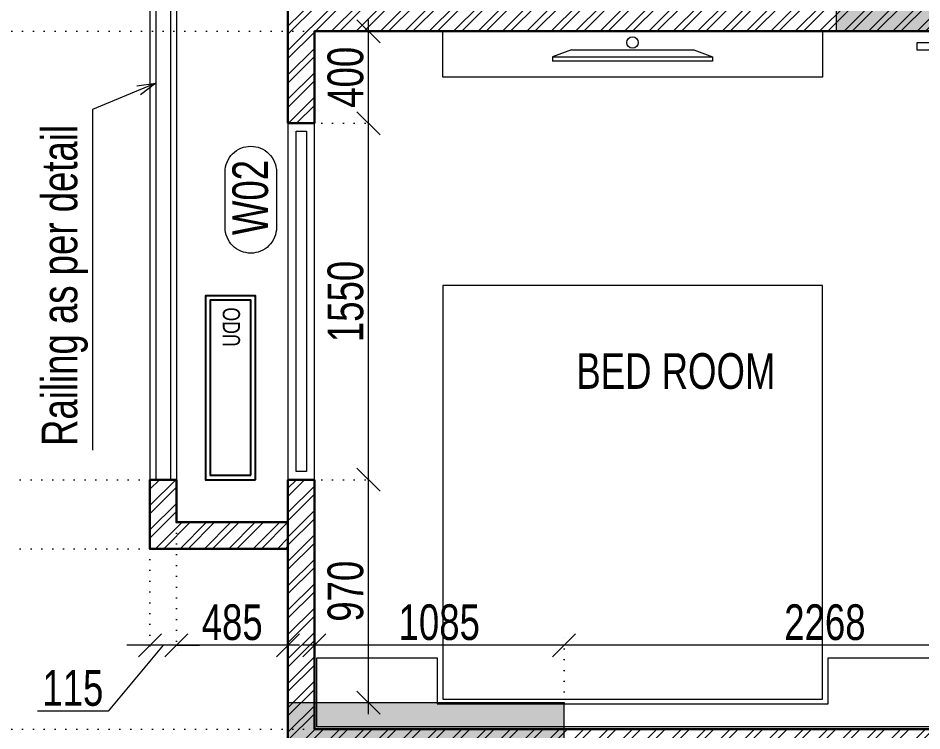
# Model space of a CAD drawing. Header units: inches. Extents: x 785882 to 928568, y 496782 to 576896.
# Drawn here: x 825136 to 829065, y 555958 to 559058 of the extents above; entities that cross this region are included whole.
import ezdxf
from ezdxf.enums import TextEntityAlignment as Align

# ---------------------------------------------------------------- set-up
doc = ezdxf.new("R2010")
doc.units = ezdxf.units.IN
doc.header["$LTSCALE"] = 750
doc.header["$MEASUREMENT"] = 0
doc.linetypes.add('DOT', pattern=[0.25, 0, -0.25])
doc.linetypes.add('HIDDEN', pattern=[0.375, 0.25, -0.125])
for name, color, linetype, lineweight in [('COLUMN', 5, 'Continuous', 13), ('DIMENSION WORKING-MSA', 222, 'Continuous', 13), ('DOOR-MSA', 50, 'Continuous', 13), ('ELE-01-MSA', 7, 'Continuous', 30), ('ELE-03-MSA', 145, 'Continuous', 18), ('FURNITURE-MSA', 251, 'Continuous', 5), ('TEXT DETAIL-MSA', 212, 'Continuous', 13), ('TEXT ROOM NAME-MSA', 210, 'Continuous', 13), ('WALL HATCH-MSA', 251, 'Continuous', 9), ('WALL-MSA', 32, 'Continuous', 30), ('WINDOE NO-MAS', 4, 'Continuous', 9), ('WINDOW-MSA', 50, 'Continuous', 13)]:
    doc.layers.add(name, color=color, linetype=linetype, lineweight=lineweight)
doc.layers.add('ELE-02-MSA', color=4, linetype='Continuous')
doc.layers.add('R.C.C HATCH-MSA', color=250, linetype='Continuous')
doc.styles.add('125', font='swisscl.ttf', dxfattribs={"height": 125})
doc.styles.add('AR', font='swisscl.ttf')
doc.styles.add('ARIAL', font='swisscl.ttf', dxfattribs={"height": 360})
doc.styles.add('Arial Narrow', font='swisscl.ttf', dxfattribs={"height": 150})
doc.styles.add('Arial-Reg+0.8Sc', font='swisscl.ttf')
doc.styles.add('MtXpl_Swis721_LtCn_B', font='swisscl.ttf')
doc.dimstyles.new('100 K.T', dxfattribs={"dimtxt": 360, "dimasz": 80, "dimexe": 0.18, "dimexo": 0.0625, "dimgap": 1, "dimtad": 1, "dimdec": 0, "dimzin": 0, "dimdsep": 46, "dimtxsty": 'ARIAL', "dimblk": 'DOT', "dimcen": 0.09, "dimse1": 1, "dimse2": 1, "dimclrd": 50, "dimclrt": 256, "dimadec": 0, "dimazin": 0, "dimtfac": 1, "dimtdec": 0, "dimtofl": 0, "dimtmove": 1, "dimatfit": 0, "dimfxl": 1, "dimtolj": 1, "dimtzin": 0, "dimlwd": -1, "dimarcsym": 0})
doc.dimstyles.new('WORKING DIM', dxfattribs={"dimtxt": 155, "dimasz": 100, "dimexe": 50, "dimexo": 0, "dimgap": 20, "dimtad": 1, "dimdec": 0, "dimzin": 0, "dimdsep": 46, "dimtxsty": 'AR', "dimblk": 'OBLIQUE', "dimcen": 0.09, "dimdle": 50, "dimclrd": 256, "dimclre": 250, "dimclrt": 256, "dimadec": 0, "dimazin": 0, "dimtfac": 1, "dimtdec": 0, "dimtofl": 0, "dimtmove": 1, "dimatfit": 0, "dimfxl": 1, "dimtolj": 1, "dimtzin": 0, "dimlwd": -1, "dimlwe": -1, "dimarcsym": 0})

# ---------------------------------------------------------------- blocks, each defined once
blk = doc.blocks.new('BLOCK-G & H TYPICAL COLOUMN')
at = {"layer": 'R.C.C HATCH-MSA'}
h = blk.add_hatch(color=256, dxfattribs=at)
h.dxf.hatch_style = 1
h.paths.add_polyline_path([(172697.62, -104207.75), (172688.57, -104207.75), (172688.57, -104255), (172697.62, -104255)])
h.paths.add_polyline_path([(172327.12, -104207.75), (172336.18, -104207.75), (172336.18, -104255), (172327.12, -104255)])
h.paths.add_polyline_path([(172819.88, -104207.75), (172819.88, -104216.81), (172867.12, -104216.81), (172867.12, -104207.75)])
h.paths.add_polyline_path([(172204.87, -104207.75), (172204.87, -104216.81), (172157.62, -104216.81), (172157.62, -104207.75)])
h.paths.add_polyline_path([(172561.18, -104240.06), (172552.12, -104240.06), (172552.12, -104287.31), (172561.18, -104287.31)])
h.paths.add_polyline_path([(172463.57, -104240.06), (172472.62, -104240.06), (172472.62, -104287.31), (172463.57, -104287.31)])
h.paths.add_polyline_path([(172177.87, -104422.2), (172177.87, -104431.25), (172130.62, -104431.25), (172130.62, -104422.2)])
h.paths.add_polyline_path([(172894.12, -104422.2), (172894.12, -104431.25), (172846.88, -104431.25), (172846.88, -104422.2)])
h.paths.add_polyline_path([(172336.12, -104486.75), (172336.12, -104495.81), (172288.87, -104495.81), (172288.87, -104486.75)])
h.paths.add_polyline_path([(172202.62, -104543.75), (172202.62, -104552.81), (172155.37, -104552.81), (172155.37, -104543.75)])
h.paths.add_polyline_path([(172822.13, -104543.75), (172822.13, -104552.81), (172869.37, -104552.81), (172869.37, -104543.75)])
h.paths.add_polyline_path([(172516.9, -104495.81), (172507.85, -104495.81), (172507.85, -104448.56), (172516.9, -104448.56)])
h.paths.add_polyline_path([(172697.62, -104104.25), (172688.57, -104104.25), (172688.57, -104057.01), (172697.62, -104057.01)])
h.paths.add_polyline_path([(172327.12, -104104.25), (172336.18, -104104.25), (172336.18, -104057.01), (172327.12, -104057.01)])
h.paths.add_polyline_path([(172819.88, -104104.25), (172819.88, -104095.2), (172867.12, -104095.2), (172867.12, -104104.25)])
h.paths.add_polyline_path([(172204.87, -104104.25), (172204.87, -104095.2), (172157.62, -104095.2), (172157.62, -104104.25)])
h.paths.add_polyline_path([(172561.18, -104071.94), (172552.12, -104071.94), (172552.12, -104024.7), (172561.18, -104024.7)])
h.paths.add_polyline_path([(172463.57, -104071.94), (172472.62, -104071.94), (172472.62, -104024.7), (172463.57, -104024.7)])
h.paths.add_polyline_path([(172177.87, -103889.81), (172177.87, -103880.75), (172130.62, -103880.75), (172130.62, -103889.81)])
h.paths.add_polyline_path([(172894.12, -103889.81), (172894.12, -103880.75), (172846.88, -103880.75), (172846.88, -103889.81)])
h.paths.add_polyline_path([(172336.12, -103825.25), (172336.12, -103816.2), (172288.87, -103816.2), (172288.87, -103825.25)])
h.paths.add_polyline_path([(172202.62, -103768.25), (172202.62, -103759.2), (172155.37, -103759.2), (172155.37, -103768.25)])
h.paths.add_polyline_path([(172822.13, -103768.25), (172822.13, -103759.2), (172869.37, -103759.2), (172869.37, -103768.25)])
h.paths.add_polyline_path([(172516.9, -103816.2), (172507.85, -103816.2), (172507.85, -103863.44), (172516.9, -103863.44)])
h.paths.add_polyline_path([(172548.37, -103699.31), (172548.37, -103690.25), (172595.62, -103690.25), (172595.62, -103699.31)])
h.paths.add_polyline_path([(172476.37, -103699.31), (172476.37, -103690.25), (172429.13, -103690.25), (172429.13, -103699.31)])
h.paths.add_polyline_path([(172726.82, -103612.31), (172726.82, -103603.25), (172774.06, -103603.25), (172774.06, -103612.31)])
h.paths.add_polyline_path([(172297.93, -103612.31), (172297.93, -103603.25), (172250.69, -103603.25), (172250.69, -103612.31)])
h.paths.add_polyline_path([(172920.37, -103523.81), (172920.37, -103514.75), (172857.56, -103514.75), (172857.56, -103523.81)])
h.paths.add_polyline_path([(172104.37, -103523.81), (172104.37, -103514.75), (172167.19, -103514.75), (172167.19, -103523.81)])
h.paths.add_polyline_path([(172476.37, -103492.94), (172467.32, -103492.94), (172467.32, -103445.7), (172476.37, -103445.7)])
h.paths.add_polyline_path([(172548.37, -103492.94), (172557.43, -103492.94), (172557.43, -103445.7), (172548.37, -103445.7)])
h.paths.add_polyline_path([(172663.43, -103454.75), (172759.5, -103454.75), (172759.5, -103349.7), (172663.43, -103349.7), (172663.43, -103358.75), (172750.44, -103358.75), (172750.44, -103445.7), (172663.43, -103445.7)])
h.paths.add_polyline_path([(172361.32, -103454.75), (172265.25, -103454.75), (172265.25, -103349.7), (172361.32, -103349.7), (172361.32, -103358.75), (172274.31, -103358.75), (172274.31, -103445.7), (172361.32, -103445.7)])
h.paths.add_polyline_path([(172428.37, -103358.75), (172419.32, -103358.75), (172419.32, -103311.51), (172428.37, -103311.51)])
h.paths.add_polyline_path([(172428.37, -103132.74), (172419.32, -103132.74), (172419.32, -103179.99), (172428.37, -103179.99)])
h.paths.add_polyline_path([(172151.62, -103286.75), (172151.62, -103277.7), (172104.37, -103277.7), (172104.37, -103286.75)])
h.paths.add_polyline_path([(172245.43, -103162.74), (172245.43, -103153.68), (172198.19, -103153.68), (172198.19, -103162.74)])
h.paths.add_polyline_path([(172428.37, -103021.25), (172419.32, -103021.25), (172419.32, -103068.5), (172428.37, -103068.5)])
h.paths.add_polyline_path([(172245.43, -102997.25), (172236.37, -102997.25), (172236.37, -103044.5), (172245.43, -103044.5)])
h.paths.add_polyline_path([(172104.37, -102997.25), (172104.37, -103006.31), (172151.62, -103006.31), (172151.62, -102997.25)])
h.paths.add_polyline_path([(172596.37, -103358.75), (172605.43, -103358.75), (172605.43, -103311.51), (172596.37, -103311.51)])
h.paths.add_polyline_path([(172596.37, -103132.74), (172605.43, -103132.74), (172605.43, -103179.99), (172596.37, -103179.99)])
h.paths.add_polyline_path([(172873.13, -103286.75), (172873.13, -103277.7), (172920.37, -103277.7), (172920.37, -103286.75)])
h.paths.add_polyline_path([(172779.32, -103162.74), (172779.32, -103153.68), (172826.56, -103153.68), (172826.56, -103162.74)])
h.paths.add_polyline_path([(172596.37, -103021.25), (172605.43, -103021.25), (172605.43, -103068.5), (172596.37, -103068.5)])
h.paths.add_polyline_path([(172779.32, -102997.25), (172788.37, -102997.25), (172788.37, -103044.5), (172779.32, -103044.5)])
h.paths.add_polyline_path([(172920.37, -102997.25), (172920.37, -103006.31), (172873.13, -103006.31), (172873.13, -102997.25)])
h.paths.add_polyline_path([(172548.37, -104612.7), (172548.37, -104621.75), (172595.62, -104621.75), (172595.62, -104612.7)])
h.paths.add_polyline_path([(172476.37, -104612.7), (172476.37, -104621.75), (172429.13, -104621.75), (172429.13, -104612.7)])
h.paths.add_polyline_path([(172297.93, -104699.7), (172297.93, -104708.75), (172250.69, -104708.75), (172250.69, -104699.7)])
h.paths.add_polyline_path([(172104.37, -104788.2), (172104.37, -104797.25), (172167.19, -104797.25), (172167.19, -104788.2)])
h.paths.add_polyline_path([(172726.82, -104699.7), (172726.82, -104708.75), (172774.06, -104708.75), (172774.06, -104699.7)])
h.paths.add_polyline_path([(172920.37, -104788.2), (172920.37, -104797.25), (172857.56, -104797.25), (172857.56, -104788.2)])
h.paths.add_polyline_path([(172476.37, -104819.06), (172467.32, -104819.06), (172467.32, -104866.31), (172476.37, -104866.31)])
h.paths.add_polyline_path([(172548.37, -104819.06), (172557.43, -104819.06), (172557.43, -104866.31), (172548.37, -104866.31)])
h.paths.add_polyline_path([(172663.43, -104857.25), (172759.5, -104857.25), (172759.5, -104962.31), (172663.43, -104962.31), (172663.43, -104953.25), (172750.44, -104953.25), (172750.44, -104866.31), (172663.43, -104866.31)])
h.paths.add_polyline_path([(172361.32, -104857.25), (172265.25, -104857.25), (172265.25, -104962.31), (172361.32, -104962.31), (172361.32, -104953.25), (172274.31, -104953.25), (172274.31, -104866.31), (172361.32, -104866.31)])
h.paths.add_polyline_path([(172428.37, -104953.25), (172419.32, -104953.25), (172419.32, -105000.5), (172428.37, -105000.5)])
h.paths.add_polyline_path([(172428.37, -105178.31), (172419.32, -105178.31), (172419.32, -105131.06), (172428.37, -105131.06)])
h.paths.add_polyline_path([(172151.62, -105025.25), (172151.62, -105034.31), (172104.37, -105034.31), (172104.37, -105025.25)])
h.paths.add_polyline_path([(172245.43, -105072.5), (172236.37, -105072.5), (172236.37, -105025.25), (172245.43, -105025.25)])
h.paths.add_polyline_path([(172428.37, -105290.75), (172419.32, -105290.75), (172419.32, -105243.51), (172428.37, -105243.51)])
h.paths.add_polyline_path([(172245.43, -105314.75), (172236.37, -105314.75), (172236.37, -105267.51), (172245.43, -105267.51)])
h.paths.add_polyline_path([(172104.37, -105277.35), (172113.43, -105277.35), (172113.43, -105314.75), (172104.37, -105314.75)])
h.paths.add_polyline_path([(172596.37, -104953.25), (172605.43, -104953.25), (172605.43, -105000.5), (172596.37, -105000.5)])
h.paths.add_polyline_path([(172596.37, -105178.31), (172605.43, -105178.31), (172605.43, -105131.06), (172596.37, -105131.06)])
h.paths.add_polyline_path([(172873.13, -105025.25), (172873.13, -105034.31), (172920.37, -105034.31), (172920.37, -105025.25)])
h.paths.add_polyline_path([(172788.37, -105025.25), (172779.32, -105025.25), (172779.32, -105072.5), (172788.37, -105072.5)])
h.paths.add_polyline_path([(172596.37, -105290.75), (172605.43, -105290.75), (172605.43, -105243.51), (172596.37, -105243.51)])
h.paths.add_polyline_path([(172779.32, -105314.75), (172788.37, -105314.75), (172788.37, -105267.51), (172779.32, -105267.51)])
h.paths.add_polyline_path([(172911.32, -105314.75), (172920.37, -105314.75), (172920.37, -105277.35), (172911.32, -105277.35)])
h.paths.add_polyline_path([(172688.63, -104486.75), (172688.63, -104495.81), (172735.87, -104495.81), (172735.87, -104486.75)])
h.paths.add_polyline_path([(172688.63, -103825.25), (172688.63, -103816.2), (172735.87, -103816.2), (172735.87, -103825.25)])
at = {"layer": 'COLUMN'}
for points in [[(172245.43, -103162.74), (172245.43, -103153.68), (172198.19, -103153.68), (172198.19, -103162.74)], [(172151.62, -103286.75), (172151.62, -103277.7), (172104.37, -103277.7), (172104.37, -103286.75)]]:
    blk.add_lwpolyline(points, close=True, dxfattribs=at)
blk = doc.blocks.new('A$C16cd5f5f')
at = {"layer": 'WINDOW-MSA', "ltscale": 5000}
for points in [[(50, 50), (50, 850), (80, 850), (80, 50)], [(0, 0), (50, 0), (50, 115), (0, 115)], [(900, 0), (850, 0), (850, 115), (900, 115)]]:
    blk.add_lwpolyline(points, close=True, dxfattribs=at)
at = {"layer": 'WINDOW-MSA', "linetype": 'HIDDEN'}
for points in [[(50, 115), (850, 115)], [(50, 0), (850, 0)]]:
    blk.add_lwpolyline(points, dxfattribs=at)
blk = doc.blocks.new('A$Cbea8c011')
at = {"layer": 'ELE-02-MSA', "elevation": 0}
for points in [[(400, -108.3), (-400, -108.3), (-400, 108.3), (400, 108.3)], [(380, -88.3), (-380, -88.3), (-380, 88.3), (380, 88.3)]]:
    blk.add_lwpolyline(points, close=True, dxfattribs=at)
at = {"layer": 'TEXT DETAIL-MSA', "style": 'Arial Narrow'}
blk.add_text('ODU', height=75, dxfattribs=at).set_placement((-349.2, -41.5, 0))
blk = doc.blocks.new('Win-Tag-03')
blk.add_lwpolyline([(-130, 120), (130, 120, -0.414214), (250, 0), (250, 0, -0.414214), (130, -120), (-130, -120, -0.414214), (-250, 0), (-250, 0, -0.414214)], format="xyb", close=True)
blk = doc.blocks.new('_Oblique')
at = {"color": 0, "linetype": 'ByBlock', "lineweight": -2}
blk.add_line((-0.5, -0.5), (0.5, 0.5), dxfattribs=at)
blk = doc.blocks.new('*D226')
at = {"layer": 'Defpoints', "color": 0, "ltscale": 0.25, "transparency": 16777216}
for p in [(824809.5, 556750.7), (825709.5, 556750.7), (826309.5, 555850.7)]:
    blk.add_point(p, dxfattribs=at)
at = {"layer": 'DIMENSION WORKING-MSA', "ltscale": 0.25, "transparency": 16777216}
blk.add_line((824809.5, 555800.7), (824809.5, 556800.7), dxfattribs=at)
at = {"layer": 'DIMENSION WORKING-MSA', "color": 250, "linetype": 'DOT', "ltscale": 0.25, "transparency": 16777216}
for p, q in [((825709.5, 556750.7), (824759.5, 556750.7)), ((826309.5, 555850.7), (824759.5, 555850.7))]:
    blk.add_line(p, q, dxfattribs=at)
at = {"layer": 'DIMENSION WORKING-MSA', "ltscale": 0.25, "transparency": 16777216, "xscale": 100, "yscale": 100, "zscale": 100}
for p, rotation in [((824809.5, 556750.7), 90), ((824809.5, 555850.7), 270)]:
    blk.add_blockref('_Oblique', p, dxfattribs=dict(at, rotation=rotation))
at = {"layer": 'DIMENSION WORKING-MSA', "ltscale": 0.25, "transparency": 16777216, "insert": (824710.1, 556300.7), "char_height": 155, "attachment_point": 5, "rotation": 90, "style": 'AR'}
blk.add_mtext('\\A1;900', dxfattribs=at)
blk = doc.blocks.new('*D227')
at = {"layer": 'Defpoints', "color": 0, "ltscale": 0.25, "transparency": 16777216}
for p in [(824809.5, 557050.7), (825709.5, 557050.7), (825709.5, 556750.7)]:
    blk.add_point(p, dxfattribs=at)
at = {"layer": 'DIMENSION WORKING-MSA', "ltscale": 0.25, "transparency": 16777216}
blk.add_line((824809.5, 556700.7), (824809.5, 557100.7), dxfattribs=at)
at = {"layer": 'DIMENSION WORKING-MSA', "color": 250, "linetype": 'DOT', "ltscale": 0.25, "transparency": 16777216}
for p, q in [((825709.5, 557050.7), (824759.5, 557050.7)), ((825709.5, 556750.7), (824759.5, 556750.7))]:
    blk.add_line(p, q, dxfattribs=at)
at = {"layer": 'DIMENSION WORKING-MSA', "ltscale": 0.25, "transparency": 16777216, "xscale": 100, "yscale": 100, "zscale": 100}
for p, rotation in [((824809.5, 557050.7), 90), ((824809.5, 556750.7), 270)]:
    blk.add_blockref('_Oblique', p, dxfattribs=dict(at, rotation=rotation))
at = {"layer": 'DIMENSION WORKING-MSA', "ltscale": 0.25, "transparency": 16777216, "insert": (824710, 556900.7), "char_height": 155, "attachment_point": 5, "rotation": 90, "style": 'AR'}
blk.add_mtext('\\A1;300', dxfattribs=at)
blk = doc.blocks.new('*D228')
at = {"layer": 'Defpoints', "color": 0, "ltscale": 0.25, "transparency": 16777216}
for p in [(824809.5, 562004), (825709.5, 562004), (825709.5, 557050.7)]:
    blk.add_point(p, dxfattribs=at)
at = {"layer": 'DIMENSION WORKING-MSA', "ltscale": 0.25, "transparency": 16777216}
blk.add_line((824809.5, 557000.7), (824809.5, 562054), dxfattribs=at)
at = {"layer": 'DIMENSION WORKING-MSA', "color": 250, "linetype": 'DOT', "ltscale": 0.25, "transparency": 16777216}
for p, q in [((825709.5, 562004), (824759.5, 562004)), ((825709.5, 557050.7), (824759.5, 557050.7))]:
    blk.add_line(p, q, dxfattribs=at)
at = {"layer": 'DIMENSION WORKING-MSA', "ltscale": 0.25, "transparency": 16777216, "xscale": 100, "yscale": 100, "zscale": 100}
for p, rotation in [((824809.5, 562004), 90), ((824809.5, 557050.7), 270)]:
    blk.add_blockref('_Oblique', p, dxfattribs=dict(at, rotation=rotation))
at = {"layer": 'DIMENSION WORKING-MSA', "ltscale": 0.25, "transparency": 16777216, "insert": (824710, 559527.3), "char_height": 155, "attachment_point": 5, "rotation": 90, "style": 'AR'}
blk.add_mtext('\\A1;4953', dxfattribs=at)
blk = doc.blocks.new('*D273')
at = {"layer": 'Defpoints', "color": 0, "ltscale": 0.25, "transparency": 16777216}
for p in [(824159.5, 555965.7), (826424.5, 555965.7), (826309.5, 555850.7)]:
    blk.add_point(p, dxfattribs=at)
at = {"layer": 'DIMENSION WORKING-MSA', "ltscale": 0.25, "transparency": 16777216}
for p, q in [((824000.4, 555955.9), (824000.4, 556262.7)), ((824159.5, 555965.7), (824159.5, 556065.7)), ((824159.5, 555850.7), (824159.5, 555965.7)), ((824159.5, 555908.2), (824000.4, 555955.9)), ((824159.5, 555850.7), (824159.5, 555750.7))]:
    blk.add_line(p, q, dxfattribs=at)
at = {"layer": 'DIMENSION WORKING-MSA', "color": 250, "linetype": 'DOT', "ltscale": 0.25, "transparency": 16777216}
for p, q in [((826424.5, 555965.7), (824109.5, 555965.7)), ((826309.5, 555850.7), (824109.5, 555850.7))]:
    blk.add_line(p, q, dxfattribs=at)
at = {"layer": 'DIMENSION WORKING-MSA', "ltscale": 0.25, "transparency": 16777216, "xscale": 100, "yscale": 100, "zscale": 100}
for p, rotation in [((824159.5, 555965.7), 270), ((824159.5, 555850.7), 90)]:
    blk.add_blockref('_Oblique', p, dxfattribs=dict(at, rotation=rotation))
at = {"layer": 'DIMENSION WORKING-MSA', "ltscale": 0.25, "transparency": 16777216, "insert": (823901.3, 556109.3), "char_height": 155, "attachment_point": 5, "rotation": 90, "style": 'AR'}
blk.add_mtext('\\A1;115', dxfattribs=at)
blk = doc.blocks.new('*D274')
at = {"layer": 'Defpoints', "color": 0, "ltscale": 0.25, "transparency": 16777216}
for p in [(824159.5, 559000.7), (826424.5, 559000.7), (826424.5, 555965.7)]:
    blk.add_point(p, dxfattribs=at)
at = {"layer": 'DIMENSION WORKING-MSA', "ltscale": 0.25, "transparency": 16777216}
blk.add_line((824159.5, 555915.7), (824159.5, 559050.7), dxfattribs=at)
at = {"layer": 'DIMENSION WORKING-MSA', "color": 250, "linetype": 'DOT', "ltscale": 0.25, "transparency": 16777216}
for p, q in [((826424.5, 559000.7), (824109.5, 559000.7)), ((826424.5, 555965.7), (824109.5, 555965.7))]:
    blk.add_line(p, q, dxfattribs=at)
at = {"layer": 'DIMENSION WORKING-MSA', "ltscale": 0.25, "transparency": 16777216, "xscale": 100, "yscale": 100, "zscale": 100}
for p, rotation in [((824159.5, 559000.7), 90), ((824159.5, 555965.7), 270)]:
    blk.add_blockref('_Oblique', p, dxfattribs=dict(at, rotation=rotation))
at = {"layer": 'DIMENSION WORKING-MSA', "ltscale": 0.25, "transparency": 16777216, "insert": (824060, 557483.2), "char_height": 155, "attachment_point": 5, "rotation": 90, "style": 'AR'}
blk.add_mtext('\\A1;3035', dxfattribs=at)
blk = doc.blocks.new('*D275')
at = {"layer": 'Defpoints', "color": 0, "ltscale": 0.25, "transparency": 16777216}
for p in [(824159.5, 559115.7), (826424.5, 559115.7), (826424.5, 559000.7)]:
    blk.add_point(p, dxfattribs=at)
at = {"layer": 'DIMENSION WORKING-MSA', "ltscale": 0.25, "transparency": 16777216}
for p, q in [((824000.4, 559105.9), (824000.4, 559412.7)), ((824159.5, 559115.7), (824159.5, 559215.7)), ((824159.5, 559000.7), (824159.5, 559115.7)), ((824159.5, 559058.2), (824000.4, 559105.9)), ((824159.5, 559000.7), (824159.5, 558900.7))]:
    blk.add_line(p, q, dxfattribs=at)
at = {"layer": 'DIMENSION WORKING-MSA', "color": 250, "linetype": 'DOT', "ltscale": 0.25, "transparency": 16777216}
for p, q in [((826424.5, 559115.7), (824109.5, 559115.7)), ((826424.5, 559000.7), (824109.5, 559000.7))]:
    blk.add_line(p, q, dxfattribs=at)
at = {"layer": 'DIMENSION WORKING-MSA', "ltscale": 0.25, "transparency": 16777216, "xscale": 100, "yscale": 100, "zscale": 100}
for p, rotation in [((824159.5, 559115.7), 270), ((824159.5, 559000.7), 90)]:
    blk.add_blockref('_Oblique', p, dxfattribs=dict(at, rotation=rotation))
at = {"layer": 'DIMENSION WORKING-MSA', "ltscale": 0.25, "transparency": 16777216, "insert": (823901.3, 559259.3), "char_height": 155, "attachment_point": 5, "rotation": 90, "style": 'AR'}
blk.add_mtext('\\A1;115', dxfattribs=at)
blk = doc.blocks.new('*D278')
at = {"layer": 'Defpoints', "color": 0, "ltscale": 0.25, "transparency": 16777216}
for p in [(823509.5, 563204), (826309.5, 563204), (826309.5, 504339.5)]:
    blk.add_point(p, dxfattribs=at)
at = {"layer": 'DIMENSION WORKING-MSA', "ltscale": 0.25, "transparency": 16777216}
blk.add_line((823509.5, 504289.5), (823509.5, 563254), dxfattribs=at)
at = {"layer": 'DIMENSION WORKING-MSA', "color": 250, "linetype": 'DOT', "ltscale": 0.25, "transparency": 16777216}
for p, q in [((826309.5, 563204), (823459.5, 563204)), ((826309.5, 504339.5), (823459.5, 504339.5))]:
    blk.add_line(p, q, dxfattribs=at)
at = {"layer": 'DIMENSION WORKING-MSA', "ltscale": 0.25, "transparency": 16777216, "xscale": 100, "yscale": 100, "zscale": 100}
for p, rotation in [((823509.5, 563204), 90), ((823509.5, 504339.5), 270)]:
    blk.add_blockref('_Oblique', p, dxfattribs=dict(at, rotation=rotation))
at = {"layer": 'DIMENSION WORKING-MSA', "ltscale": 0.25, "transparency": 16777216, "insert": (823410.1, 533771.7), "char_height": 155, "attachment_point": 5, "rotation": 90, "style": 'AR'}
blk.add_mtext('\\A1;58865', dxfattribs=at)
blk = doc.blocks.new('*D287')
at = {"layer": 'Defpoints', "color": 0, "ltscale": 0.25, "transparency": 16777216}
for p in [(826409.5, 557050.7), (826659.5, 557050.7), (826659.5, 556080.7)]:
    blk.add_point(p, dxfattribs=at)
at = {"layer": 'DIMENSION WORKING-MSA', "ltscale": 0.25, "transparency": 16777216}
blk.add_line((826659.5, 556030.7), (826659.5, 557100.7), dxfattribs=at)
at = {"layer": 'DIMENSION WORKING-MSA', "color": 250, "linetype": 'DOT', "ltscale": 0.25, "transparency": 16777216}
for p, q in [((826409.5, 557050.7), (826709.5, 557050.7)), ((826659.5, 556080.7), (826709.5, 556080.7))]:
    blk.add_line(p, q, dxfattribs=at)
at = {"layer": 'DIMENSION WORKING-MSA', "ltscale": 0.25, "transparency": 16777216, "xscale": 100, "yscale": 100, "zscale": 100}
for p, rotation in [((826659.5, 557050.7), 90), ((826659.5, 556080.7), 270)]:
    blk.add_blockref('_Oblique', p, dxfattribs=dict(at, rotation=rotation))
at = {"layer": 'DIMENSION WORKING-MSA', "ltscale": 0.25, "transparency": 16777216, "insert": (826560.1, 556565.7), "char_height": 155, "attachment_point": 5, "rotation": 90, "style": 'AR'}
blk.add_mtext('\\A1;970', dxfattribs=at)
blk = doc.blocks.new('*D288')
at = {"layer": 'Defpoints', "color": 0, "ltscale": 0.25, "transparency": 16777216}
for p in [(826409.5, 558600.7), (826659.5, 558600.7), (826409.5, 557050.7)]:
    blk.add_point(p, dxfattribs=at)
at = {"layer": 'DIMENSION WORKING-MSA', "ltscale": 0.25, "transparency": 16777216}
blk.add_line((826659.5, 557000.7), (826659.5, 558650.7), dxfattribs=at)
at = {"layer": 'DIMENSION WORKING-MSA', "color": 250, "linetype": 'DOT', "ltscale": 0.25, "transparency": 16777216}
for p, q in [((826409.5, 558600.7), (826709.5, 558600.7)), ((826409.5, 557050.7), (826709.5, 557050.7))]:
    blk.add_line(p, q, dxfattribs=at)
at = {"layer": 'DIMENSION WORKING-MSA', "ltscale": 0.25, "transparency": 16777216, "xscale": 100, "yscale": 100, "zscale": 100}
for p, rotation in [((826659.5, 558600.7), 90), ((826659.5, 557050.7), 270)]:
    blk.add_blockref('_Oblique', p, dxfattribs=dict(at, rotation=rotation))
at = {"layer": 'DIMENSION WORKING-MSA', "ltscale": 0.25, "transparency": 16777216, "insert": (826560.1, 557825.7), "char_height": 155, "attachment_point": 5, "rotation": 90, "style": 'AR'}
blk.add_mtext('\\A1;1550', dxfattribs=at)
blk = doc.blocks.new('*D289')
at = {"layer": 'Defpoints', "color": 0, "ltscale": 0.25, "transparency": 16777216}
for p in [(826659.5, 559000.7), (826659.5, 559000.7), (826409.5, 558600.7)]:
    blk.add_point(p, dxfattribs=at)
at = {"layer": 'DIMENSION WORKING-MSA', "ltscale": 0.25, "transparency": 16777216}
blk.add_line((826659.5, 558550.7), (826659.5, 559050.7), dxfattribs=at)
at = {"layer": 'DIMENSION WORKING-MSA', "color": 250, "linetype": 'DOT', "ltscale": 0.25, "transparency": 16777216}
for p, q in [((826659.5, 559000.7), (826709.5, 559000.7)), ((826409.5, 558600.7), (826709.5, 558600.7))]:
    blk.add_line(p, q, dxfattribs=at)
at = {"layer": 'DIMENSION WORKING-MSA', "ltscale": 0.25, "transparency": 16777216, "xscale": 100, "yscale": 100, "zscale": 100}
for p, rotation in [((826659.5, 559000.7), 90), ((826659.5, 558600.7), 270)]:
    blk.add_blockref('_Oblique', p, dxfattribs=dict(at, rotation=rotation))
at = {"layer": 'DIMENSION WORKING-MSA', "ltscale": 0.25, "transparency": 16777216, "insert": (826560.1, 558800.7), "char_height": 155, "attachment_point": 5, "rotation": 90, "style": 'AR'}
blk.add_mtext('\\A1;400', dxfattribs=at)
blk = doc.blocks.new('*D313')
at = {"layer": 'Defpoints', "color": 0, "ltscale": 0.25, "transparency": 16777216}
for p in [(827509.5, 556330.7), (829777.3, 556330.7, 0), (827509.5, 556080.7)]:
    blk.add_point(p, dxfattribs=at)
at = {"layer": 'DIMENSION WORKING-MSA', "color": 250, "linetype": 'DOT', "ltscale": 0.25, "transparency": 16777216}
for p, q in [((827509.5, 556080.7), (827509.5, 556380.7)), ((829777.3, 556330.7), (829777.3, 556380.7))]:
    blk.add_line(p, q, dxfattribs=at)
at = {"layer": 'DIMENSION WORKING-MSA', "ltscale": 0.25, "transparency": 16777216}
blk.add_line((829827.3, 556330.7), (827459.5, 556330.7), dxfattribs=at)
at = {"layer": 'DIMENSION WORKING-MSA', "ltscale": 0.25, "transparency": 16777216, "xscale": 100, "yscale": 100, "zscale": 100, "rotation": 180}
blk.add_blockref('_Oblique', (827509.5, 556330.7), dxfattribs=at)
at = {"layer": 'DIMENSION WORKING-MSA', "ltscale": 0.25, "transparency": 16777216, "xscale": 100, "yscale": 100, "zscale": 100}
blk.add_blockref('_Oblique', (829777.3, 556330.7), dxfattribs=at)
at = {"layer": 'DIMENSION WORKING-MSA', "ltscale": 0.25, "transparency": 16777216, "insert": (828643.4, 556430), "char_height": 155, "attachment_point": 5, "style": 'AR'}
blk.add_mtext('\\A1;2268', dxfattribs=at)
blk = doc.blocks.new('*D314')
at = {"layer": 'Defpoints', "color": 0, "ltscale": 0.25, "transparency": 16777216}
for p in [(826424.5, 556330.7), (826424.5, 556080.7), (827509.5, 556080.7)]:
    blk.add_point(p, dxfattribs=at)
at = {"layer": 'DIMENSION WORKING-MSA', "color": 250, "linetype": 'DOT', "ltscale": 0.25, "transparency": 16777216}
for p, q in [((826424.5, 556080.7), (826424.5, 556380.7)), ((827509.5, 556080.7), (827509.5, 556380.7))]:
    blk.add_line(p, q, dxfattribs=at)
at = {"layer": 'DIMENSION WORKING-MSA', "ltscale": 0.25, "transparency": 16777216}
blk.add_line((827559.5, 556330.7), (826374.5, 556330.7), dxfattribs=at)
at = {"layer": 'DIMENSION WORKING-MSA', "ltscale": 0.25, "transparency": 16777216, "xscale": 100, "yscale": 100, "zscale": 100, "rotation": 180}
blk.add_blockref('_Oblique', (826424.5, 556330.7), dxfattribs=at)
at = {"layer": 'DIMENSION WORKING-MSA', "ltscale": 0.25, "transparency": 16777216, "xscale": 100, "yscale": 100, "zscale": 100}
blk.add_blockref('_Oblique', (827509.5, 556330.7), dxfattribs=at)
at = {"layer": 'DIMENSION WORKING-MSA', "ltscale": 0.25, "transparency": 16777216, "insert": (826967, 556430), "char_height": 155, "attachment_point": 5, "style": 'AR'}
blk.add_mtext('\\A1;1085', dxfattribs=at)
blk = doc.blocks.new('*D477')
at = {"layer": 'Defpoints', "color": 0, "ltscale": 0.25, "transparency": 16777216}
for p in [(825824.5, 556865.7), (826309.5, 556850.7), (825824.5, 556330.7)]:
    blk.add_point(p, dxfattribs=at)
at = {"layer": 'DIMENSION WORKING-MSA', "color": 250, "linetype": 'DOT', "ltscale": 0.25, "transparency": 16777216}
for p, q in [((825824.5, 556865.7), (825824.5, 556280.7)), ((826309.5, 556850.7), (826309.5, 556280.7))]:
    blk.add_line(p, q, dxfattribs=at)
at = {"layer": 'DIMENSION WORKING-MSA', "ltscale": 0.25, "transparency": 16777216}
blk.add_line((826359.5, 556330.7), (825774.5, 556330.7), dxfattribs=at)
at = {"layer": 'DIMENSION WORKING-MSA', "ltscale": 0.25, "transparency": 16777216, "xscale": 100, "yscale": 100, "zscale": 100, "rotation": 180}
blk.add_blockref('_Oblique', (825824.5, 556330.7), dxfattribs=at)
at = {"layer": 'DIMENSION WORKING-MSA', "ltscale": 0.25, "transparency": 16777216, "xscale": 100, "yscale": 100, "zscale": 100}
blk.add_blockref('_Oblique', (826309.5, 556330.7), dxfattribs=at)
at = {"layer": 'DIMENSION WORKING-MSA', "ltscale": 0.25, "transparency": 16777216, "insert": (826067, 556430), "char_height": 155, "attachment_point": 5, "style": 'AR'}
blk.add_mtext('\\A1;485', dxfattribs=at)
blk = doc.blocks.new('*D478')
at = {"layer": 'Defpoints', "color": 0, "ltscale": 0.25, "transparency": 16777216}
for p in [(825824.5, 556865.7), (825709.5, 556750.7), (825709.5, 556330.7)]:
    blk.add_point(p, dxfattribs=at)
at = {"layer": 'DIMENSION WORKING-MSA', "color": 250, "linetype": 'DOT', "ltscale": 0.25, "transparency": 16777216}
for p, q in [((825824.5, 556865.7), (825824.5, 556280.7)), ((825709.5, 556750.7), (825709.5, 556280.7))]:
    blk.add_line(p, q, dxfattribs=at)
at = {"layer": 'DIMENSION WORKING-MSA', "ltscale": 0.25, "transparency": 16777216}
for p, q in [((825767, 556330.7), (825527.8, 556044.8)), ((825709.5, 556330.7), (825609.5, 556330.7)), ((825824.5, 556330.7), (825709.5, 556330.7)), ((825824.5, 556330.7), (825924.5, 556330.7)), ((825527.8, 556044.8), (825221, 556044.8))]:
    blk.add_line(p, q, dxfattribs=at)
at = {"layer": 'DIMENSION WORKING-MSA', "ltscale": 0.25, "transparency": 16777216, "xscale": 100, "yscale": 100, "zscale": 100}
blk.add_blockref('_Oblique', (825709.5, 556330.7), dxfattribs=at)
at = {"layer": 'DIMENSION WORKING-MSA', "ltscale": 0.25, "transparency": 16777216, "xscale": 100, "yscale": 100, "zscale": 100, "rotation": 180}
blk.add_blockref('_Oblique', (825824.5, 556330.7), dxfattribs=at)
at = {"layer": 'DIMENSION WORKING-MSA', "ltscale": 0.25, "transparency": 16777216, "insert": (825374.4, 556143.9), "char_height": 155, "attachment_point": 5, "style": 'AR'}
blk.add_mtext('\\A1;115', dxfattribs=at)
blk = doc.blocks.new('_Dot')
at = {"linetype": 'ByBlock', "lineweight": -2}
blk.add_line((-0.5, 0), (-1, 0), dxfattribs=at)
at = {"linetype": 'ByBlock', "const_width": 0.5}
blk.add_lwpolyline([(-0.25, 0, 1), (0.25, 0, 1)], format="xyb", close=True, dxfattribs=at)
blk = doc.blocks.new('G$C7997B730')
at = {"layer": 'FURNITURE-MSA'}
for p, q in [((36, 1324.9, 0), (0, 1324.9, 0)), ((0, 1324.9, 0), (0, 0, 0)), ((36, 1324.9, 0), (0, 1324.9, 0)), ((92.7, 1168.8, 0), (36, 1324.9, 0)), ((36, 0, 0), (36, 1324.9, 0)), ((92.7, 1168.8, 0), (36, 1324.9, 0)), ((92.7, 156.1, 0), (92.7, 1168.8, 0)), ((92.7, 156.1, 0), (36, 0, 0)), ((36, 0, 0), (0, 0, 0))]:
    blk.add_line(p, q, dxfattribs=at)
blk = doc.blocks.new('A$Caebde61c')
at = {"layer": 'FURNITURE-MSA'}
for points in [[(672.8, -4403.3), (672.8, -4203.3), (2322.8, -4203.3), (2322.8, -4403.3)], [(2322.8, -7108.3), (2322.8, -5308.3), (672.8, -5308.3), (672.8, -7108.3)], [(647.8, -7128.3), (2347.8, -7128.3), (2347.8, -6928.3), (2897.8, -6928.3), (2897.8, -7228.3), (125, -7228.3), (125, -6928.3), (647.8, -6928.3)]]:
    blk.add_lwpolyline(points, close=True, dxfattribs=at)
blk.add_circle((1497.8, -4252.4, 0), 25, dxfattribs=at)
at = {"layer": 'FURNITURE-MSA', "xscale": -0.5248800000000007, "yscale": 0.5248800000000007, "zscale": 0.5248800000000006, "rotation": 270.0000000000001}
blk.add_blockref('G$C7997B730', (1150.1, -4333, 0), dxfattribs=at)

msp = doc.modelspace()

# ---------------------------------------------------------------- hatches: boundary and pattern name
at = {"layer": 'WALL HATCH-MSA'}
h = msp.add_hatch(dxfattribs=at)
h.set_pattern_fill('ANSI32', color=256, scale=200)
h.paths.add_polyline_path([(829892.3, 559000.7), (829892.3, 559115.7), (826424.5, 559115.7), (826424.5, 560454), (826309.5, 560454), (826309.5, 558600.7), (826424.5, 558600.7), (826424.5, 559000.7)])
h = msp.add_hatch(dxfattribs=at)
h.set_pattern_fill('ANSI32', color=256, scale=200)
h.set_pattern_definition([(45, (829803.23, 554143.34), (-53.033, 53.033), []), (45, (829838.58, 554143.34), (-53.033, 53.033), [])])
h.paths.add_polyline_path([(829062.3, 554251.9), (829062.3, 554021.9), (830395.8, 554021.9), (830395.8, 554251.9)])
h.paths.add_polyline_path([(829662.3, 555751.9), (829892.3, 555751.9), (829892.3, 558100.7), (829777.3, 558100.7), (829777.3, 555965.7), (826424.5, 555965.7), (826424.5, 557050.7), (826309.5, 557050.7), (826309.5, 555850.7), (829662.3, 555850.7)])
h = msp.add_hatch(dxfattribs=at)
h.set_pattern_fill('ANSI32', color=256, scale=200)
h.paths.add_polyline_path([(826309.5, 556750.7), (826309.5, 556865.7), (825824.5, 556865.7), (825824.5, 557050.7), (825709.5, 557050.7), (825709.5, 556750.7)])

# ---------------------------------------------------------------- linework, layer by layer
at = {"layer": 'ELE-01-MSA', "lineweight": 0}
for p, q in [((825734.5, 562004), (825734.5, 557050.7)), ((825799.5, 562004), (825799.5, 557050.7))]:
    msp.add_line(p, q, dxfattribs=at)
at = {"layer": 'ELE-03-MSA', "lineweight": 0}
for p, q in [((825709.5, 562004), (825709.5, 557050.7)), ((825824.5, 562004), (825824.5, 557050.7))]:
    msp.add_line(p, q, dxfattribs=at)
at = {"layer": 'WALL-MSA', "linetype": 'ByBlock'}
for p, q in [((826309.5, 560454), (826309.5, 558600.7)), ((826424.5, 559000.7), (826424.5, 558600.7)), ((826424.5, 558600.7), (826309.5, 558600.7)), ((826309.5, 557050.7), (826309.5, 555850.7)), ((826424.5, 557050.7), (826309.5, 557050.7)), ((826424.5, 557050.7), (826424.5, 555965.7))]:
    msp.add_line(p, q, dxfattribs=at)
at = {"layer": 'WALL-MSA'}
for p, q in [((826424.5, 559000.7), (829892.3, 559000.7)), ((826424.5, 555965.7), (829777.3, 555965.7, 0))]:
    msp.add_line(p, q, dxfattribs=at)
at = {"layer": 'WALL-MSA', "linetype": 'ByBlock'}
msp.add_lwpolyline([(825709.5, 556750.7), (825709.5, 557050.7), (825824.5, 557050.7), (825824.5, 556865.7), (826309.5, 556865.7), (826309.5, 556750.7)], close=True, dxfattribs=at)
at = {"layer": 'WINDOW-MSA'}
for p, q in [((826309.5, 558600.7), (826309.5, 557050.7)), ((826424.5, 557050.7), (826424.5, 558600.7))]:
    msp.add_line(p, q, dxfattribs=at)
msp.add_lwpolyline([(826389.5, 558565.7), (826389.5, 557085.7), (826344.5, 557085.7), (826344.5, 558565.7)], close=True, dxfattribs=at)

# ---------------------------------------------------------------- block references
at = {"xscale": -1, "rotation": 90}
msp.add_blockref('A$Cbea8c011', (826059.5, 557450.7, 0), dxfattribs=at)
at = {"layer": 'COLUMN', "xscale": 25.4, "yscale": 25.4, "zscale": 25.4}
msp.add_blockref('BLOCK-G & H TYPICAL COLOUMN', (-3545141.6, 3179334.2), dxfattribs=at)
at = {"layer": 'DOOR-MSA', "xscale": -1, "rotation": 90}
msp.add_blockref('A$C16cd5f5f', (829892.3, 559000.7, 0), dxfattribs=at)
at = {"layer": 'FURNITURE-MSA'}
msp.add_blockref('A$Caebde61c', (826309.5, 563204), dxfattribs=at)
at = {"layer": 'WINDOE NO-MAS', "xscale": 0.9300595238095237, "yscale": 0.9300595238095237, "zscale": 0.9300595238095237, "rotation": 269.9999999999999}
msp.add_blockref('Win-Tag-03', (826147.9, 558268.4), dxfattribs=at)

# ---------------------------------------------------------------- texts
at = {"layer": 'TEXT DETAIL-MSA', "style": '125'}
msp.add_text('Railing as per detail', height=155, rotation=90, dxfattribs=at).set_placement((825316, 557895.4), align=Align.MIDDLE_CENTER)
at = {"layer": 'TEXT ROOM NAME-MSA', "lineweight": 0, "style": 'MtXpl_Swis721_LtCn_B'}
msp.add_text('BED ROOM', height=155, dxfattribs=at).set_placement((827563, 557445.8))
at = {"layer": 'WINDOE NO-MAS', "style": 'Arial-Reg+0.8Sc'}
msp.add_text('W02', height=155, rotation=90, dxfattribs=at).set_placement((826145.3, 558277.8), align=Align.MIDDLE_CENTER)

# ---------------------------------------------------------------- dimensions: what is measured, and where the dimension line sits
at = {"layer": 'DIMENSION WORKING-MSA', "ltscale": 0.25}
for base, p1, p2, picture, middle in [((823509.494952, 563203.9564724), (826309.4949525, 504339.4564721), (826309.4949525, 563203.9564724), '*D278', (823410.1158563, 533771.7064723)), ((824809.5, 562004), (825709.5, 557050.7), (825709.5, 562004), '*D228', (824710, 559527.3)), ((824159.5, 559115.7), (826424.5, 559000.7), (826424.5, 559115.7), '*D275', (823901.3, 559125.9)), ((824159.5, 559000.7), (826424.5, 555965.7), (826424.5, 559000.7), '*D274', (824060, 557483.2)), ((826659.5, 559000.7), (826409.5, 558600.7), (826659.5, 559000.7), '*D289', (826560.1, 558800.7)), ((826659.5, 558600.7), (826409.5, 557050.7), (826409.5, 558600.7), '*D288', (826560.1, 557825.7)), ((826659.5, 557050.7), (826659.5, 556080.7), (826409.5, 557050.7), '*D287', (826560.1, 556565.7)), ((824809.5, 556750.7), (826309.5, 555850.7), (825709.5, 556750.7), '*D226', (824710.1, 556300.7)), ((824159.5, 555965.7), (826309.5, 555850.7), (826424.5, 555965.7), '*D273', (823901.3, 555975.9))]:
    dim = msp.add_linear_dim(base=base, p1=p1, p2=p2, angle=90, dimstyle='WORKING DIM', dxfattribs=at)
    dim.commit()
    dim.dimension.update_dxf_attribs({"geometry": picture, "text_midpoint": middle})
dim = msp.add_linear_dim(base=(824809.5, 557050.7), p1=(825709.5, 556750.7), p2=(825709.5, 557050.7), angle=90, dimstyle='WORKING DIM', dxfattribs=at)
dim.commit()
dim.dimension.update_dxf_attribs({"geometry": '*D227', "text_midpoint": (824809.5, 556900.7), "dimtype": 160})
dim = msp.add_linear_dim(base=(825709.5, 556330.7), p1=(825824.5, 556865.7), p2=(825709.5, 556750.7), dimstyle='WORKING DIM', dxfattribs=at)
dim.commit()
dim.dimension.update_dxf_attribs({"geometry": '*D478', "text_midpoint": (825507.8, 556044.8), "dimtype": 160})
for base, p1, p2, picture, middle in [((825824.5, 556330.7), (826309.5, 556850.7), (825824.5, 556865.7), '*D477', (826067, 556430)), ((826424.5, 556330.7), (827509.5, 556080.7), (826424.5, 556080.7), '*D314', (826967, 556430)), ((827509.5, 556330.7), (829777.3, 556330.7, 0), (827509.5, 556080.7), '*D313', (828643.4, 556430))]:
    dim = msp.add_linear_dim(base=base, p1=p1, p2=p2, dimstyle='WORKING DIM', dxfattribs=at)
    dim.commit()
    dim.dimension.update_dxf_attribs({"geometry": picture, "text_midpoint": middle})

# ---------------------------------------------------------------- leaders
at = {"layer": 'TEXT DETAIL-MSA'}
msp.add_leader([(825734.5, 558774.4), (825459.5, 558660.4), (825459.5, 557178.4)], dimstyle='100 K.T', override={"dimgap": 1, "dimtad": 0, "dimclrd": 256, "dimldrblk": 'Open30'}, dxfattribs=at)

doc.saveas('drawing.dxf')
